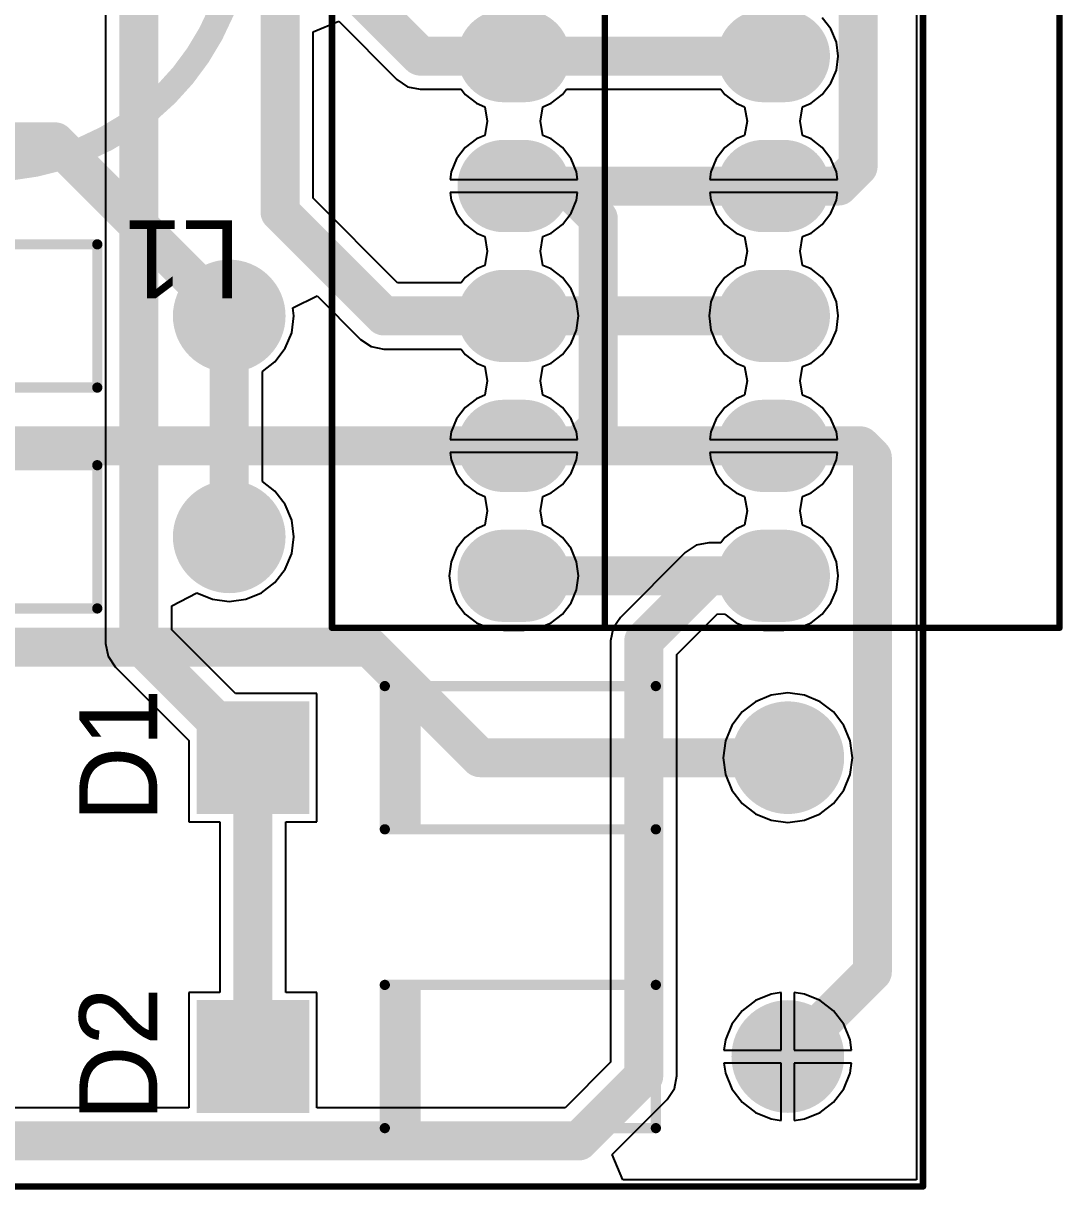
# Model space of a CAD drawing. Header units: millimetres. Extents: x 2.82 to 7.12, y 0.77 to 5.15.
# Drawn here: x 6.312 to 7.112, y 0.993 to 1.89 of the extents above; entities that cross this region are included whole.
import ezdxf

# ---------------------------------------------------------------- set-up
doc = ezdxf.new("R2010")
doc.units = ezdxf.units.MM
doc.header["$MEASUREMENT"] = 0
for name, color, linetype in [('BottomLayer', 5, 'Continuous'), ('BottomSolder', 6, 'Continuous'), ('Mechanical1', 6, 'Continuous'), ('MultiLayer', 9, 'Continuous'), ('PadHoleLayer', 156, 'Continuous'), ('TopLayer', 1, 'Continuous'), ('TopOverlay', 2, 'Continuous'), ('TopSolder', 216, 'Continuous')]:
    doc.layers.add(name, color=color, linetype=linetype)

# ---------------------------------------------------------------- blocks, each defined once
blk = doc.blocks.new('S______T________15')
at = {"layer": 'BottomLayer', "const_width": 0.06299}
for points in [[(0, 0.20787), (0, 0.19213)], [(0.1, 0.20787), (0.1, 0.19213)], [(0.2, 0.20787), (0.2, 0.19213)], [(0.3, 0.20787), (0.3, 0.19213)], [(0.4, 0.20787), (0.4, 0.19213)], [(0, 0.00787), (0, -0.00787)], [(0.1, 0.00787), (0.1, -0.00787)], [(0.2, 0.00787), (0.2, -0.00787)], [(0.3, 0.00787), (0.3, -0.00787)], [(0.4, 0.00787), (0.4, -0.00787)]]:
    blk.add_lwpolyline(points, dxfattribs=at)
at = {"layer": 'BottomLayer', "const_width": 0.0315}
for points in [[(-0.01575, 0.20787, 1), (0.01575, 0.20787, 1)], [(0.08425, 0.20787, 1), (0.11575, 0.20787, 1)], [(0.18425, 0.20787, 1), (0.21575, 0.20787, 1)], [(0.28425, 0.20787, 1), (0.31575, 0.20787, 1)], [(0.38425, 0.20787, 1), (0.41575, 0.20787, 1)], [(-0.01575, 0.19213, 1), (0.01575, 0.19213, 1)], [(0.08425, 0.19213, 1), (0.11575, 0.19213, 1)], [(0.18425, 0.19213, 1), (0.21575, 0.19213, 1)], [(0.28425, 0.19213, 1), (0.31575, 0.19213, 1)], [(0.38425, 0.19213, 1), (0.41575, 0.19213, 1)], [(-0.01575, 0.00787, 1), (0.01575, 0.00787, 1)], [(0.08425, 0.00787, 1), (0.11575, 0.00787, 1)], [(0.18425, 0.00787, 1), (0.21575, 0.00787, 1)], [(0.28425, 0.00787, 1), (0.31575, 0.00787, 1)], [(0.38425, 0.00787, 1), (0.41575, 0.00787, 1)], [(-0.01575, -0.00787, 1), (0.01575, -0.00787, 1)], [(0.08425, -0.00787, 1), (0.11575, -0.00787, 1)], [(0.18425, -0.00787, 1), (0.21575, -0.00787, 1)], [(0.28425, -0.00787, 1), (0.31575, -0.00787, 1)], [(0.38425, -0.00787, 1), (0.41575, -0.00787, 1)]]:
    blk.add_lwpolyline(points, format="xyb", close=True, dxfattribs=at)
at = {"layer": 'BottomSolder', "const_width": 0.07099}
for points in [[(0, 0.20787), (0, 0.19213)], [(0.1, 0.20787), (0.1, 0.19213)], [(0.2, 0.20787), (0.2, 0.19213)], [(0.3, 0.20787), (0.3, 0.19213)], [(0.4, 0.20787), (0.4, 0.19213)], [(0, 0.00787), (0, -0.00787)], [(0.1, 0.00787), (0.1, -0.00787)], [(0.2, 0.00787), (0.2, -0.00787)], [(0.3, 0.00787), (0.3, -0.00787)], [(0.4, 0.00787), (0.4, -0.00787)]]:
    blk.add_lwpolyline(points, dxfattribs=at)
at = {"layer": 'BottomSolder', "const_width": 0.0355}
for points in [[(-0.01775, 0.20787, 1), (0.01775, 0.20787, 1)], [(0.08225, 0.20787, 1), (0.11775, 0.20787, 1)], [(0.18225, 0.20787, 1), (0.21775, 0.20787, 1)], [(0.28225, 0.20787, 1), (0.31775, 0.20787, 1)], [(0.38225, 0.20787, 1), (0.41775, 0.20787, 1)], [(-0.01775, 0.19213, 1), (0.01775, 0.19213, 1)], [(0.08225, 0.19213, 1), (0.11775, 0.19213, 1)], [(0.18225, 0.19213, 1), (0.21775, 0.19213, 1)], [(0.28225, 0.19213, 1), (0.31775, 0.19213, 1)], [(0.38225, 0.19213, 1), (0.41775, 0.19213, 1)], [(-0.01775, 0.00787, 1), (0.01775, 0.00787, 1)], [(0.08225, 0.00787, 1), (0.11775, 0.00787, 1)], [(0.18225, 0.00787, 1), (0.21775, 0.00787, 1)], [(0.28225, 0.00787, 1), (0.31775, 0.00787, 1)], [(0.38225, 0.00787, 1), (0.41775, 0.00787, 1)], [(-0.01775, -0.00787, 1), (0.01775, -0.00787, 1)], [(0.08225, -0.00787, 1), (0.11775, -0.00787, 1)], [(0.18225, -0.00787, 1), (0.21775, -0.00787, 1)], [(0.28225, -0.00787, 1), (0.31775, -0.00787, 1)], [(0.38225, -0.00787, 1), (0.41775, -0.00787, 1)]]:
    blk.add_lwpolyline(points, format="xyb", close=True, dxfattribs=at)
at = {"layer": 'MultiLayer', "const_width": 0.06299}
for points in [[(0, 0.20787), (0, 0.19213)], [(0.1, 0.20787), (0.1, 0.19213)], [(0.2, 0.20787), (0.2, 0.19213)], [(0.3, 0.20787), (0.3, 0.19213)], [(0.4, 0.20787), (0.4, 0.19213)], [(0, 0.00787), (0, -0.00787)], [(0.1, 0.00787), (0.1, -0.00787)], [(0.2, 0.00787), (0.2, -0.00787)], [(0.3, 0.00787), (0.3, -0.00787)], [(0.4, 0.00787), (0.4, -0.00787)]]:
    blk.add_lwpolyline(points, dxfattribs=at)
at = {"layer": 'MultiLayer', "const_width": 0.0315}
for points in [[(-0.01575, 0.20787, 1), (0.01575, 0.20787, 1)], [(0.08425, 0.20787, 1), (0.11575, 0.20787, 1)], [(0.18425, 0.20787, 1), (0.21575, 0.20787, 1)], [(0.28425, 0.20787, 1), (0.31575, 0.20787, 1)], [(0.38425, 0.20787, 1), (0.41575, 0.20787, 1)], [(-0.01575, 0.19213, 1), (0.01575, 0.19213, 1)], [(0.08425, 0.19213, 1), (0.11575, 0.19213, 1)], [(0.18425, 0.19213, 1), (0.21575, 0.19213, 1)], [(0.28425, 0.19213, 1), (0.31575, 0.19213, 1)], [(0.38425, 0.19213, 1), (0.41575, 0.19213, 1)], [(-0.01575, 0.00787, 1), (0.01575, 0.00787, 1)], [(0.08425, 0.00787, 1), (0.11575, 0.00787, 1)], [(0.18425, 0.00787, 1), (0.21575, 0.00787, 1)], [(0.28425, 0.00787, 1), (0.31575, 0.00787, 1)], [(0.38425, 0.00787, 1), (0.41575, 0.00787, 1)], [(-0.01575, -0.00787, 1), (0.01575, -0.00787, 1)], [(0.08425, -0.00787, 1), (0.11575, -0.00787, 1)], [(0.18425, -0.00787, 1), (0.21575, -0.00787, 1)], [(0.28425, -0.00787, 1), (0.31575, -0.00787, 1)], [(0.38425, -0.00787, 1), (0.41575, -0.00787, 1)]]:
    blk.add_lwpolyline(points, format="xyb", close=True, dxfattribs=at)
at = {"layer": 'PadHoleLayer', "const_width": 0.01969}
for points in [[(-0.00984, 0.2, 1), (0.00984, 0.2, 1)], [(0.09016, 0.2, 1), (0.10984, 0.2, 1)], [(0.19016, 0.2, 1), (0.20984, 0.2, 1)], [(0.29016, 0.2, 1), (0.30984, 0.2, 1)], [(0.39016, 0.2, 1), (0.40984, 0.2, 1)], [(-0.00984, 0, 1), (0.00984, 0, 1)], [(0.09016, 0, 1), (0.10984, 0, 1)], [(0.19016, 0, 1), (0.20984, 0, 1)], [(0.29016, 0, 1), (0.30984, 0, 1)], [(0.39016, 0, 1), (0.40984, 0, 1)]]:
    blk.add_lwpolyline(points, format="xyb", close=True, dxfattribs=at)
at = {"layer": 'TopLayer', "const_width": 0.06299}
for points in [[(0, 0.20787), (0, 0.19213)], [(0.1, 0.20787), (0.1, 0.19213)], [(0.2, 0.20787), (0.2, 0.19213)], [(0.3, 0.20787), (0.3, 0.19213)], [(0.4, 0.20787), (0.4, 0.19213)], [(0, 0.00787), (0, -0.00787)], [(0.1, 0.00787), (0.1, -0.00787)], [(0.2, 0.00787), (0.2, -0.00787)], [(0.3, 0.00787), (0.3, -0.00787)], [(0.4, 0.00787), (0.4, -0.00787)]]:
    blk.add_lwpolyline(points, dxfattribs=at)
at = {"layer": 'TopLayer', "const_width": 0.0315}
for points in [[(-0.01575, 0.20787, 1), (0.01575, 0.20787, 1)], [(0.08425, 0.20787, 1), (0.11575, 0.20787, 1)], [(0.18425, 0.20787, 1), (0.21575, 0.20787, 1)], [(0.28425, 0.20787, 1), (0.31575, 0.20787, 1)], [(0.38425, 0.20787, 1), (0.41575, 0.20787, 1)], [(-0.01575, 0.19213, 1), (0.01575, 0.19213, 1)], [(0.08425, 0.19213, 1), (0.11575, 0.19213, 1)], [(0.18425, 0.19213, 1), (0.21575, 0.19213, 1)], [(0.28425, 0.19213, 1), (0.31575, 0.19213, 1)], [(0.38425, 0.19213, 1), (0.41575, 0.19213, 1)], [(-0.01575, 0.00787, 1), (0.01575, 0.00787, 1)], [(0.08425, 0.00787, 1), (0.11575, 0.00787, 1)], [(0.18425, 0.00787, 1), (0.21575, 0.00787, 1)], [(0.28425, 0.00787, 1), (0.31575, 0.00787, 1)], [(0.38425, 0.00787, 1), (0.41575, 0.00787, 1)], [(-0.01575, -0.00787, 1), (0.01575, -0.00787, 1)], [(0.08425, -0.00787, 1), (0.11575, -0.00787, 1)], [(0.18425, -0.00787, 1), (0.21575, -0.00787, 1)], [(0.28425, -0.00787, 1), (0.31575, -0.00787, 1)], [(0.38425, -0.00787, 1), (0.41575, -0.00787, 1)]]:
    blk.add_lwpolyline(points, format="xyb", close=True, dxfattribs=at)
at = {"layer": 'TopOverlay', "const_width": 0.005}
for points in [[(-0.04, 0.34), (1.08, 0.34)], [(-0.04, 0.34), (-0.04, -0.22)], [(-0.04, 0.13), (1.08, 0.13)], [(-0.04, -0.22), (1.08, -0.22)]]:
    blk.add_lwpolyline(points, dxfattribs=at)
at = {"layer": 'TopOverlay', "const_width": 0.0025}
for points in [[(-0.04125, 0.34, 1), (-0.03875, 0.34, 1)], [(-0.04125, 0.34, 1), (-0.03875, 0.34, 1)], [(-0.04125, 0.13, 1), (-0.03875, 0.13, 1)], [(-0.04125, -0.22, 1), (-0.03875, -0.22, 1)], [(-0.04125, -0.22, 1), (-0.03875, -0.22, 1)]]:
    blk.add_lwpolyline(points, format="xyb", close=True, dxfattribs=at)
at = {"layer": 'TopSolder', "const_width": 0.07099}
for points in [[(0, 0.20787), (0, 0.19213)], [(0.1, 0.20787), (0.1, 0.19213)], [(0.2, 0.20787), (0.2, 0.19213)], [(0.3, 0.20787), (0.3, 0.19213)], [(0.4, 0.20787), (0.4, 0.19213)], [(0, 0.00787), (0, -0.00787)], [(0.1, 0.00787), (0.1, -0.00787)], [(0.2, 0.00787), (0.2, -0.00787)], [(0.3, 0.00787), (0.3, -0.00787)], [(0.4, 0.00787), (0.4, -0.00787)]]:
    blk.add_lwpolyline(points, dxfattribs=at)
at = {"layer": 'TopSolder', "const_width": 0.0355}
for points in [[(-0.01775, 0.20787, 1), (0.01775, 0.20787, 1)], [(0.08225, 0.20787, 1), (0.11775, 0.20787, 1)], [(0.18225, 0.20787, 1), (0.21775, 0.20787, 1)], [(0.28225, 0.20787, 1), (0.31775, 0.20787, 1)], [(0.38225, 0.20787, 1), (0.41775, 0.20787, 1)], [(-0.01775, 0.19213, 1), (0.01775, 0.19213, 1)], [(0.08225, 0.19213, 1), (0.11775, 0.19213, 1)], [(0.18225, 0.19213, 1), (0.21775, 0.19213, 1)], [(0.28225, 0.19213, 1), (0.31775, 0.19213, 1)], [(0.38225, 0.19213, 1), (0.41775, 0.19213, 1)], [(-0.01775, 0.00787, 1), (0.01775, 0.00787, 1)], [(0.08225, 0.00787, 1), (0.11775, 0.00787, 1)], [(0.18225, 0.00787, 1), (0.21775, 0.00787, 1)], [(0.28225, 0.00787, 1), (0.31775, 0.00787, 1)], [(0.38225, 0.00787, 1), (0.41775, 0.00787, 1)], [(-0.01775, -0.00787, 1), (0.01775, -0.00787, 1)], [(0.08225, -0.00787, 1), (0.11775, -0.00787, 1)], [(0.18225, -0.00787, 1), (0.21775, -0.00787, 1)], [(0.28225, -0.00787, 1), (0.31775, -0.00787, 1)], [(0.38225, -0.00787, 1), (0.41775, -0.00787, 1)]]:
    blk.add_lwpolyline(points, format="xyb", close=True, dxfattribs=at)
blk = doc.blocks.new('R______V____C________10_19_6___17')
at = {"layer": 'BottomLayer', "const_width": 0.05906}
for points in [[(-0.14764, 0.00394, 1), (-0.08858, 0.00394, 1)], [(0.08858, 0, 1), (0.14764, 0, 1)]]:
    blk.add_lwpolyline(points, format="xyb", close=True, dxfattribs=at)
at = {"layer": 'BottomSolder', "const_width": 0.06306}
for points in [[(-0.14964, 0.00394, 1), (-0.08658, 0.00394, 1)], [(0.08658, 0, 1), (0.14964, 0, 1)]]:
    blk.add_lwpolyline(points, format="xyb", close=True, dxfattribs=at)
at = {"layer": 'MultiLayer', "const_width": 0.05906}
for points in [[(-0.14764, 0.00394, 1), (-0.08858, 0.00394, 1)], [(0.08858, 0, 1), (0.14764, 0, 1)]]:
    blk.add_lwpolyline(points, format="xyb", close=True, dxfattribs=at)
at = {"layer": 'PadHoleLayer', "const_width": 0.01969}
for points in [[(-0.12795, 0.00394, 1), (-0.10827, 0.00394, 1)], [(0.10827, 0, 1), (0.12795, 0, 1)]]:
    blk.add_lwpolyline(points, format="xyb", close=True, dxfattribs=at)
at = {"layer": 'TopLayer', "const_width": 0.05906}
for points in [[(-0.14764, 0.00394, 1), (-0.08858, 0.00394, 1)], [(0.08858, 0, 1), (0.14764, 0, 1)]]:
    blk.add_lwpolyline(points, format="xyb", close=True, dxfattribs=at)
at = {"layer": 'TopOverlay'}
for points, const_width in [([(0.19685, 0, 1), (-0.19685, 0, 1)], 0.01969), ([(-0.20177, 0, 1), (-0.19193, 0, 1)], 0.00984), ([(0.19193, 0, 1), (0.20177, 0, 1)], 0.00984)]:
    blk.add_lwpolyline(points, format="xyb", close=True, dxfattribs=dict(at, const_width=const_width))
at = {"layer": 'TopSolder', "const_width": 0.06306}
for points in [[(-0.14964, 0.00394, 1), (-0.08658, 0.00394, 1)], [(0.08658, 0, 1), (0.14964, 0, 1)]]:
    blk.add_lwpolyline(points, format="xyb", close=True, dxfattribs=at)
blk = doc.blocks.new('DO_41_18')
at = {"layer": 'BottomLayer', "const_width": 0.03937}
blk.add_lwpolyline([(-0.22559, 0, 1), (-0.18622, 0, 1)], format="xyb", close=True, dxfattribs=at)
at = {"layer": 'BottomLayer'}
blk.add_solid([(0.16654, -0.03937), (0.24528, -0.03937), (0.16654, 0.03937), (0.24528, 0.03937)], dxfattribs=at)
at = {"layer": 'BottomSolder', "const_width": 0.04337}
blk.add_lwpolyline([(-0.22759, 0, 1), (-0.18422, 0, 1)], format="xyb", close=True, dxfattribs=at)
at = {"layer": 'BottomSolder'}
blk.add_solid([(0.16254, -0.04337), (0.24928, -0.04337), (0.16254, 0.04337), (0.24928, 0.04337)], dxfattribs=at)
at = {"layer": 'MultiLayer', "const_width": 0.03937}
blk.add_lwpolyline([(-0.22559, 0, 1), (-0.18622, 0, 1)], format="xyb", close=True, dxfattribs=at)
at = {"layer": 'MultiLayer'}
blk.add_solid([(0.16654, -0.03937), (0.24528, -0.03937), (0.16654, 0.03937), (0.24528, 0.03937)], dxfattribs=at)
at = {"layer": 'PadHoleLayer', "const_width": 0.02362}
for points in [[(-0.21772, 0, 1), (-0.19409, 0, 1)], [(0.19409, 0, 1), (0.21772, 0, 1)]]:
    blk.add_lwpolyline(points, format="xyb", close=True, dxfattribs=at)
at = {"layer": 'TopLayer', "const_width": 0.03937}
blk.add_lwpolyline([(-0.22559, 0, 1), (-0.18622, 0, 1)], format="xyb", close=True, dxfattribs=at)
at = {"layer": 'TopLayer'}
blk.add_solid([(0.16654, -0.03937), (0.24528, -0.03937), (0.16654, 0.03937), (0.24528, 0.03937)], dxfattribs=at)
at = {"layer": 'TopOverlay', "const_width": 0.00787}
for points in [[(0.10433, 0.05512), (-0.10433, 0.05512)], [(-0.10433, 0.05512), (-0.10433, -0.05512)], [(0.10433, -0.05512), (-0.10433, -0.05512)]]:
    blk.add_lwpolyline(points, dxfattribs=at)
at = {"layer": 'TopOverlay', "const_width": 0.00394}
for points in [[(-0.1063, 0.05512, 1), (-0.10236, 0.05512, 1)], [(-0.1063, 0.05512, 1), (-0.10236, 0.05512, 1)], [(0.10236, 0.05512, 1), (0.1063, 0.05512, 1)], [(-0.1063, -0.05512, 1), (-0.10236, -0.05512, 1)], [(-0.1063, -0.05512, 1), (-0.10236, -0.05512, 1)], [(0.10236, -0.05512, 1), (0.1063, -0.05512, 1)]]:
    blk.add_lwpolyline(points, format="xyb", close=True, dxfattribs=at)
at = {"layer": 'TopOverlay'}
blk.add_solid([(0.07677, -0.05512), (0.10827, -0.05512), (0.07677, 0.05511), (0.10827, 0.05511)], dxfattribs=at)
at = {"layer": 'TopSolder', "const_width": 0.04337}
blk.add_lwpolyline([(-0.22759, 0, 1), (-0.18422, 0, 1)], format="xyb", close=True, dxfattribs=at)
at = {"layer": 'TopSolder'}
blk.add_solid([(0.16254, -0.04337), (0.24928, -0.04337), (0.16254, 0.04337), (0.24928, 0.04337)], dxfattribs=at)
blk = doc.blocks.new('DO_41_19')
at = {"layer": 'BottomLayer', "const_width": 0.03937}
blk.add_lwpolyline([(-0.22559, 0, 1), (-0.18622, 0, 1)], format="xyb", close=True, dxfattribs=at)
at = {"layer": 'BottomLayer'}
blk.add_solid([(0.16654, -0.03937), (0.24528, -0.03937), (0.16654, 0.03937), (0.24528, 0.03937)], dxfattribs=at)
at = {"layer": 'BottomSolder', "const_width": 0.04337}
blk.add_lwpolyline([(-0.22759, 0, 1), (-0.18422, 0, 1)], format="xyb", close=True, dxfattribs=at)
at = {"layer": 'BottomSolder'}
blk.add_solid([(0.16254, -0.04337), (0.24928, -0.04337), (0.16254, 0.04337), (0.24928, 0.04337)], dxfattribs=at)
at = {"layer": 'MultiLayer', "const_width": 0.03937}
blk.add_lwpolyline([(-0.22559, 0, 1), (-0.18622, 0, 1)], format="xyb", close=True, dxfattribs=at)
at = {"layer": 'MultiLayer'}
blk.add_solid([(0.16654, -0.03937), (0.24528, -0.03937), (0.16654, 0.03937), (0.24528, 0.03937)], dxfattribs=at)
at = {"layer": 'PadHoleLayer', "const_width": 0.02362}
for points in [[(-0.21772, 0, 1), (-0.19409, 0, 1)], [(0.19409, 0, 1), (0.21772, 0, 1)]]:
    blk.add_lwpolyline(points, format="xyb", close=True, dxfattribs=at)
at = {"layer": 'TopLayer', "const_width": 0.03937}
blk.add_lwpolyline([(-0.22559, 0, 1), (-0.18622, 0, 1)], format="xyb", close=True, dxfattribs=at)
at = {"layer": 'TopLayer'}
blk.add_solid([(0.16654, -0.03937), (0.24528, -0.03937), (0.16654, 0.03937), (0.24528, 0.03937)], dxfattribs=at)
at = {"layer": 'TopOverlay', "const_width": 0.00787}
for points in [[(0.10433, 0.05512), (-0.10433, 0.05512)], [(-0.10433, 0.05512), (-0.10433, -0.05512)], [(0.10433, -0.05512), (-0.10433, -0.05512)]]:
    blk.add_lwpolyline(points, dxfattribs=at)
at = {"layer": 'TopOverlay', "const_width": 0.00394}
for points in [[(-0.1063, 0.05512, 1), (-0.10236, 0.05512, 1)], [(-0.1063, 0.05512, 1), (-0.10236, 0.05512, 1)], [(0.10236, 0.05512, 1), (0.1063, 0.05512, 1)], [(-0.1063, -0.05512, 1), (-0.10236, -0.05512, 1)], [(-0.1063, -0.05512, 1), (-0.10236, -0.05512, 1)], [(0.10236, -0.05512, 1), (0.1063, -0.05512, 1)]]:
    blk.add_lwpolyline(points, format="xyb", close=True, dxfattribs=at)
at = {"layer": 'TopOverlay'}
blk.add_solid([(0.07677, -0.05513), (0.10827, -0.05513), (0.07677, 0.05511), (0.10827, 0.05511)], dxfattribs=at)
at = {"layer": 'TopSolder', "const_width": 0.04337}
blk.add_lwpolyline([(-0.22759, 0, 1), (-0.18422, 0, 1)], format="xyb", close=True, dxfattribs=at)
at = {"layer": 'TopSolder'}
blk.add_solid([(0.16254, -0.04337), (0.24928, -0.04337), (0.16254, 0.04337), (0.24928, 0.04337)], dxfattribs=at)
blk = doc.blocks.new('DO_41_20')
at = {"layer": 'BottomLayer', "const_width": 0.03937}
blk.add_lwpolyline([(-0.22559, 0, 1), (-0.18622, 0, 1)], format="xyb", close=True, dxfattribs=at)
at = {"layer": 'BottomLayer'}
blk.add_solid([(0.16654, -0.03937), (0.24528, -0.03937), (0.16654, 0.03937), (0.24528, 0.03937)], dxfattribs=at)
at = {"layer": 'BottomSolder', "const_width": 0.04337}
blk.add_lwpolyline([(-0.22759, 0, 1), (-0.18422, 0, 1)], format="xyb", close=True, dxfattribs=at)
at = {"layer": 'BottomSolder'}
blk.add_solid([(0.16254, -0.04337), (0.24928, -0.04337), (0.16254, 0.04337), (0.24928, 0.04337)], dxfattribs=at)
at = {"layer": 'MultiLayer', "const_width": 0.03937}
blk.add_lwpolyline([(-0.22559, 0, 1), (-0.18622, 0, 1)], format="xyb", close=True, dxfattribs=at)
at = {"layer": 'MultiLayer'}
blk.add_solid([(0.16654, -0.03937), (0.24528, -0.03937), (0.16654, 0.03937), (0.24528, 0.03937)], dxfattribs=at)
at = {"layer": 'PadHoleLayer', "const_width": 0.02362}
for points in [[(-0.21772, 0, 1), (-0.19409, 0, 1)], [(0.19409, 0, 1), (0.21772, 0, 1)]]:
    blk.add_lwpolyline(points, format="xyb", close=True, dxfattribs=at)
at = {"layer": 'TopLayer', "const_width": 0.03937}
blk.add_lwpolyline([(-0.22559, 0, 1), (-0.18622, 0, 1)], format="xyb", close=True, dxfattribs=at)
at = {"layer": 'TopLayer'}
blk.add_solid([(0.16654, -0.03937), (0.24528, -0.03937), (0.16654, 0.03937), (0.24528, 0.03937)], dxfattribs=at)
at = {"layer": 'TopOverlay', "const_width": 0.00787}
for points in [[(0.10433, 0.05512), (-0.10433, 0.05512)], [(-0.10433, 0.05512), (-0.10433, -0.05512)], [(0.10433, -0.05512), (-0.10433, -0.05512)]]:
    blk.add_lwpolyline(points, dxfattribs=at)
at = {"layer": 'TopOverlay', "const_width": 0.00394}
for points in [[(-0.1063, 0.05512, 1), (-0.10236, 0.05512, 1)], [(-0.1063, 0.05512, 1), (-0.10236, 0.05512, 1)], [(0.10236, 0.05512, 1), (0.1063, 0.05512, 1)], [(-0.1063, -0.05512, 1), (-0.10236, -0.05512, 1)], [(-0.1063, -0.05512, 1), (-0.10236, -0.05512, 1)], [(0.10236, -0.05512, 1), (0.1063, -0.05512, 1)]]:
    blk.add_lwpolyline(points, format="xyb", close=True, dxfattribs=at)
at = {"layer": 'TopOverlay'}
blk.add_solid([(0.07677, -0.05512), (0.10827, -0.05512), (0.07677, 0.05511), (0.10827, 0.05511)], dxfattribs=at)
at = {"layer": 'TopSolder', "const_width": 0.04337}
blk.add_lwpolyline([(-0.22759, 0, 1), (-0.18422, 0, 1)], format="xyb", close=True, dxfattribs=at)
at = {"layer": 'TopSolder'}
blk.add_solid([(0.16254, -0.04337), (0.24928, -0.04337), (0.16254, 0.04337), (0.24928, 0.04337)], dxfattribs=at)
blk = doc.blocks.new('DO_41_21')
at = {"layer": 'BottomLayer', "const_width": 0.03937}
blk.add_lwpolyline([(-0.22559, 0, 1), (-0.18622, 0, 1)], format="xyb", close=True, dxfattribs=at)
at = {"layer": 'BottomLayer'}
blk.add_solid([(0.16654, -0.03937), (0.24528, -0.03937), (0.16654, 0.03937), (0.24528, 0.03937)], dxfattribs=at)
at = {"layer": 'BottomSolder', "const_width": 0.04337}
blk.add_lwpolyline([(-0.22759, 0, 1), (-0.18422, 0, 1)], format="xyb", close=True, dxfattribs=at)
at = {"layer": 'BottomSolder'}
blk.add_solid([(0.16254, -0.04337), (0.24928, -0.04337), (0.16254, 0.04337), (0.24928, 0.04337)], dxfattribs=at)
at = {"layer": 'MultiLayer', "const_width": 0.03937}
blk.add_lwpolyline([(-0.22559, 0, 1), (-0.18622, 0, 1)], format="xyb", close=True, dxfattribs=at)
at = {"layer": 'MultiLayer'}
blk.add_solid([(0.16654, -0.03937), (0.24528, -0.03937), (0.16654, 0.03937), (0.24528, 0.03937)], dxfattribs=at)
at = {"layer": 'PadHoleLayer', "const_width": 0.02362}
for points in [[(-0.21772, 0, 1), (-0.19409, 0, 1)], [(0.19409, 0, 1), (0.21772, 0, 1)]]:
    blk.add_lwpolyline(points, format="xyb", close=True, dxfattribs=at)
at = {"layer": 'TopLayer', "const_width": 0.03937}
blk.add_lwpolyline([(-0.22559, 0, 1), (-0.18622, 0, 1)], format="xyb", close=True, dxfattribs=at)
at = {"layer": 'TopLayer'}
blk.add_solid([(0.16654, -0.03937), (0.24528, -0.03937), (0.16654, 0.03937), (0.24528, 0.03937)], dxfattribs=at)
at = {"layer": 'TopOverlay', "const_width": 0.00787}
for points in [[(0.10433, 0.05512), (-0.10433, 0.05512)], [(-0.10433, 0.05512), (-0.10433, -0.05512)], [(0.10433, -0.05512), (-0.10433, -0.05512)]]:
    blk.add_lwpolyline(points, dxfattribs=at)
at = {"layer": 'TopOverlay', "const_width": 0.00394}
for points in [[(-0.1063, 0.05512, 1), (-0.10236, 0.05512, 1)], [(-0.1063, 0.05512, 1), (-0.10236, 0.05512, 1)], [(0.10236, 0.05512, 1), (0.1063, 0.05512, 1)], [(-0.1063, -0.05512, 1), (-0.10236, -0.05512, 1)], [(-0.1063, -0.05512, 1), (-0.10236, -0.05512, 1)], [(0.10236, -0.05512, 1), (0.1063, -0.05512, 1)]]:
    blk.add_lwpolyline(points, format="xyb", close=True, dxfattribs=at)
at = {"layer": 'TopOverlay'}
blk.add_solid([(0.07677, -0.05512), (0.10827, -0.05512), (0.07677, 0.05511), (0.10827, 0.05511)], dxfattribs=at)
at = {"layer": 'TopSolder', "const_width": 0.04337}
blk.add_lwpolyline([(-0.22759, 0, 1), (-0.18422, 0, 1)], format="xyb", close=True, dxfattribs=at)
at = {"layer": 'TopSolder'}
blk.add_solid([(0.16254, -0.04337), (0.24928, -0.04337), (0.16254, 0.04337), (0.24928, 0.04337)], dxfattribs=at)

msp = doc.modelspace()

# ---------------------------------------------------------------- linework, layer by layer
at = {"layer": 'BottomLayer', "const_width": 0.03}
for points in [[(6.69, 1.865), (6.89, 1.865)], [(5.973, 1.799), (6.33691, 1.799)], [(6.33691, 1.799), (6.47091, 1.665)], [(6.69, 1.765), (6.89, 1.765)], [(6.69, 1.665), (6.89, 1.665)], [(6.15909, 1.565), (6.69, 1.565)], [(6.69, 1.565), (6.89, 1.565)], [(6.69, 1.465), (6.89, 1.465)], [(6.14409, 1.41), (6.579, 1.41)], [(6.579, 1.41), (6.664, 1.325)], [(6.664, 1.325), (6.90091, 1.325)]]:
    msp.add_lwpolyline(points, dxfattribs=at)
at = {"layer": 'BottomLayer', "const_width": 0.015}
for points in [[(6.6825, 1.865, 1), (6.6975, 1.865, 1)], [(6.8825, 1.865, 1), (6.8975, 1.865, 1)], [(6.32941, 1.799, 1), (6.34441, 1.799, 1)], [(6.32941, 1.799, 1), (6.34441, 1.799, 1)], [(6.6825, 1.765, 1), (6.6975, 1.765, 1)], [(6.8825, 1.765, 1), (6.8975, 1.765, 1)], [(6.46341, 1.665, 1), (6.47841, 1.665, 1)], [(6.6825, 1.665, 1), (6.6975, 1.665, 1)], [(6.8825, 1.665, 1), (6.8975, 1.665, 1)], [(6.6825, 1.565, 1), (6.6975, 1.565, 1)], [(6.6825, 1.565, 1), (6.6975, 1.565, 1)], [(6.8825, 1.565, 1), (6.8975, 1.565, 1)], [(6.6825, 1.465, 1), (6.6975, 1.465, 1)], [(6.8825, 1.465, 1), (6.8975, 1.465, 1)], [(6.5715, 1.41, 1), (6.5865, 1.41, 1)], [(6.5715, 1.41, 1), (6.5865, 1.41, 1)], [(6.6565, 1.325, 1), (6.6715, 1.325, 1)], [(6.6565, 1.325, 1), (6.6715, 1.325, 1)], [(6.89341, 1.325, 1), (6.90841, 1.325, 1)]]:
    msp.add_lwpolyline(points, format="xyb", close=True, dxfattribs=at)
at = {"layer": 'Mechanical1', "const_width": 0.005}
for points in [[(7.005, 0.995), (7.005, 4.945)], [(3.055, 0.995), (7.005, 0.995)]]:
    msp.add_lwpolyline(points, dxfattribs=at)
at = {"layer": 'Mechanical1', "const_width": 0.0025}
msp.add_lwpolyline([(7.00375, 0.995, 1), (7.00625, 0.995, 1)], format="xyb", close=True, dxfattribs=at)
msp.add_lwpolyline([(7.00375, 0.995, 1), (7.00625, 0.995, 1)], format="xyb", close=True, dxfattribs=at)
at = {"layer": 'TopLayer'}
for p, q in [((7, 4.90216), (7, 1)), ((6.37573, 1.90663), (6.37573, 1.41287)), ((6.93412, 1.88593), (6.92747, 1.8946)), ((6.53549, 1.88362), (6.55517, 1.89178)), ((6.55517, 1.89178), (6.59998, 1.84698)), ((6.9383, 1.87583), (6.93412, 1.88593)), ((6.53549, 1.75556), (6.53549, 1.88362)), ((6.93973, 1.865), (6.9383, 1.87583)), ((6.9383, 1.85417), (6.93973, 1.865)), ((6.93412, 1.84407), (6.9383, 1.85417)), ((6.59998, 1.84698), (6.60825, 1.84145)), ((6.60825, 1.84145), (6.618, 1.83951)), ((6.92747, 1.8354), (6.93412, 1.84407)), ((6.618, 1.83951), (6.64938, 1.83951)), ((6.64938, 1.83951), (6.65253, 1.8354)), ((6.65253, 1.8354), (6.6612, 1.82875)), ((6.7188, 1.82875), (6.72747, 1.8354)), ((6.72747, 1.8354), (6.73062, 1.83951)), ((6.73062, 1.83951), (6.84938, 1.83951)), ((6.84938, 1.83951), (6.85253, 1.8354)), ((6.85253, 1.8354), (6.8612, 1.82875)), ((6.9188, 1.82875), (6.92747, 1.8354)), ((6.6612, 1.82875), (6.66769, 1.82606)), ((6.66769, 1.82606), (6.66956, 1.815)), ((6.71044, 1.815), (6.71231, 1.82606)), ((6.71231, 1.82606), (6.7188, 1.82875)), ((6.8612, 1.82875), (6.86769, 1.82606)), ((6.86769, 1.82606), (6.86956, 1.815)), ((6.91044, 1.815), (6.91231, 1.82606)), ((6.91231, 1.82606), (6.9188, 1.82875)), ((6.66956, 1.815), (6.66769, 1.80394)), ((6.71231, 1.80394), (6.71044, 1.815)), ((6.86956, 1.815), (6.86769, 1.80394)), ((6.91231, 1.80394), (6.91044, 1.815)), ((6.6612, 1.80125), (6.65253, 1.7946)), ((6.66769, 1.80394), (6.6612, 1.80125)), ((6.7188, 1.80125), (6.71231, 1.80394)), ((6.72747, 1.7946), (6.7188, 1.80125)), ((6.8612, 1.80125), (6.85253, 1.7946)), ((6.86769, 1.80394), (6.8612, 1.80125)), ((6.9188, 1.80125), (6.91231, 1.80394)), ((6.92747, 1.7946), (6.9188, 1.80125)), ((6.65253, 1.7946), (6.64588, 1.78593)), ((6.73412, 1.78593), (6.72747, 1.7946)), ((6.85253, 1.7946), (6.84588, 1.78593)), ((6.93412, 1.78593), (6.92747, 1.7946)), ((6.64588, 1.78593), (6.6417, 1.77583)), ((6.7383, 1.77583), (6.73412, 1.78593)), ((6.84588, 1.78593), (6.8417, 1.77583)), ((6.9383, 1.77583), (6.93412, 1.78593)), ((6.6417, 1.77583), (6.64093, 1.77)), ((6.64093, 1.77), (6.69, 1.77)), ((6.69, 1.77), (6.73907, 1.77)), ((6.73907, 1.77), (6.7383, 1.77583)), ((6.8417, 1.77583), (6.84093, 1.77)), ((6.84093, 1.77), (6.89, 1.77)), ((6.89, 1.77), (6.93907, 1.77)), ((6.93907, 1.77), (6.9383, 1.77583)), ((6.69, 1.76), (6.64093, 1.76)), ((6.64093, 1.76), (6.6417, 1.75417)), ((6.73907, 1.76), (6.69, 1.76)), ((6.7383, 1.75417), (6.73907, 1.76)), ((6.89, 1.76), (6.84093, 1.76)), ((6.84093, 1.76), (6.8417, 1.75417)), ((6.93907, 1.76), (6.89, 1.76)), ((6.9383, 1.75417), (6.93907, 1.76)), ((6.60056, 1.69049), (6.53549, 1.75556)), ((6.6417, 1.75417), (6.64588, 1.74407)), ((6.73412, 1.74407), (6.7383, 1.75417)), ((6.8417, 1.75417), (6.84588, 1.74407)), ((6.93412, 1.74407), (6.9383, 1.75417)), ((6.64588, 1.74407), (6.65253, 1.7354)), ((6.72747, 1.7354), (6.73412, 1.74407)), ((6.84588, 1.74407), (6.85253, 1.7354)), ((6.92747, 1.7354), (6.93412, 1.74407)), ((6.65253, 1.7354), (6.6612, 1.72875)), ((6.7188, 1.72875), (6.72747, 1.7354)), ((6.85253, 1.7354), (6.8612, 1.72875)), ((6.9188, 1.72875), (6.92747, 1.7354)), ((6.6612, 1.72875), (6.66769, 1.72606)), ((6.66769, 1.72606), (6.66956, 1.715)), ((6.71044, 1.715), (6.71231, 1.72606)), ((6.71231, 1.72606), (6.7188, 1.72875)), ((6.8612, 1.72875), (6.86769, 1.72606)), ((6.86769, 1.72606), (6.86956, 1.715)), ((6.91044, 1.715), (6.91231, 1.72606)), ((6.91231, 1.72606), (6.9188, 1.72875)), ((6.66956, 1.715), (6.66769, 1.70394)), ((6.71231, 1.70394), (6.71044, 1.715)), ((6.86956, 1.715), (6.86769, 1.70394)), ((6.91231, 1.70394), (6.91044, 1.715)), ((6.6612, 1.70125), (6.65253, 1.6946)), ((6.66769, 1.70394), (6.6612, 1.70125)), ((6.7188, 1.70125), (6.71231, 1.70394)), ((6.72747, 1.6946), (6.7188, 1.70125)), ((6.8612, 1.70125), (6.85253, 1.6946)), ((6.86769, 1.70394), (6.8612, 1.70125)), ((6.9188, 1.70125), (6.91231, 1.70394)), ((6.92747, 1.6946), (6.9188, 1.70125)), ((6.64938, 1.69049), (6.60056, 1.69049)), ((6.65253, 1.6946), (6.64938, 1.69049)), ((6.73412, 1.68593), (6.72747, 1.6946)), ((6.85253, 1.6946), (6.84588, 1.68593)), ((6.93412, 1.68593), (6.92747, 1.6946)), ((6.51988, 1.67123), (6.53853, 1.68043)), ((6.53853, 1.68043), (6.57198, 1.64698)), ((6.7383, 1.67583), (6.73412, 1.68593)), ((6.84588, 1.68593), (6.8417, 1.67583)), ((6.9383, 1.67583), (6.93412, 1.68593)), ((6.5207, 1.665), (6.51988, 1.67123)), ((6.73973, 1.665), (6.7383, 1.67583)), ((6.8417, 1.67583), (6.84027, 1.665)), ((6.93973, 1.665), (6.9383, 1.67583)), ((6.51901, 1.65211), (6.5207, 1.665)), ((6.7383, 1.65417), (6.73973, 1.665)), ((6.84027, 1.665), (6.8417, 1.65417)), ((6.9383, 1.65417), (6.93973, 1.665)), ((6.51403, 1.6401), (6.51901, 1.65211)), ((6.73412, 1.64407), (6.7383, 1.65417)), ((6.8417, 1.65417), (6.84588, 1.64407)), ((6.93412, 1.64407), (6.9383, 1.65417)), ((6.57198, 1.64698), (6.58025, 1.64145)), ((6.72747, 1.6354), (6.73412, 1.64407)), ((6.84588, 1.64407), (6.85253, 1.6354)), ((6.92747, 1.6354), (6.93412, 1.64407)), ((6.50612, 1.62979), (6.51403, 1.6401)), ((6.58025, 1.64145), (6.59, 1.63951)), ((6.59, 1.63951), (6.64938, 1.63951)), ((6.64938, 1.63951), (6.65253, 1.6354)), ((6.65253, 1.6354), (6.6612, 1.62875)), ((6.7188, 1.62875), (6.72747, 1.6354)), ((6.85253, 1.6354), (6.8612, 1.62875)), ((6.9188, 1.62875), (6.92747, 1.6354)), ((6.4964, 1.62233), (6.50612, 1.62979)), ((6.6612, 1.62875), (6.66769, 1.62606)), ((6.66769, 1.62606), (6.66956, 1.615)), ((6.71044, 1.615), (6.71231, 1.62606)), ((6.71231, 1.62606), (6.7188, 1.62875)), ((6.8612, 1.62875), (6.86769, 1.62606)), ((6.86769, 1.62606), (6.86956, 1.615)), ((6.91044, 1.615), (6.91231, 1.62606)), ((6.91231, 1.62606), (6.9188, 1.62875)), ((6.4964, 1.53767), (6.4964, 1.62233)), ((6.66956, 1.615), (6.66769, 1.60394)), ((6.71231, 1.60394), (6.71044, 1.615)), ((6.86956, 1.615), (6.86769, 1.60394)), ((6.91231, 1.60394), (6.91044, 1.615)), ((6.6612, 1.60125), (6.65253, 1.5946)), ((6.66769, 1.60394), (6.6612, 1.60125)), ((6.7188, 1.60125), (6.71231, 1.60394)), ((6.72747, 1.5946), (6.7188, 1.60125)), ((6.8612, 1.60125), (6.85253, 1.5946)), ((6.86769, 1.60394), (6.8612, 1.60125)), ((6.9188, 1.60125), (6.91231, 1.60394)), ((6.92747, 1.5946), (6.9188, 1.60125)), ((6.65253, 1.5946), (6.64588, 1.58593)), ((6.73412, 1.58593), (6.72747, 1.5946)), ((6.85253, 1.5946), (6.84588, 1.58593)), ((6.93412, 1.58593), (6.92747, 1.5946)), ((6.64588, 1.58593), (6.6417, 1.57583)), ((6.7383, 1.57583), (6.73412, 1.58593)), ((6.84588, 1.58593), (6.8417, 1.57583)), ((6.9383, 1.57583), (6.93412, 1.58593)), ((6.6417, 1.57583), (6.64093, 1.57)), ((6.73907, 1.57), (6.7383, 1.57583)), ((6.8417, 1.57583), (6.84093, 1.57)), ((6.93907, 1.57), (6.9383, 1.57583)), ((6.64093, 1.57), (6.69, 1.57)), ((6.69, 1.57), (6.73907, 1.57)), ((6.84093, 1.57), (6.89, 1.57)), ((6.89, 1.57), (6.93907, 1.57)), ((6.69, 1.56), (6.64093, 1.56)), ((6.64093, 1.56), (6.6417, 1.55417)), ((6.6417, 1.55417), (6.64588, 1.54407)), ((6.73907, 1.56), (6.69, 1.56)), ((6.73412, 1.54407), (6.7383, 1.55417)), ((6.7383, 1.55417), (6.73907, 1.56)), ((6.89, 1.56), (6.84093, 1.56)), ((6.84093, 1.56), (6.8417, 1.55417)), ((6.8417, 1.55417), (6.84588, 1.54407)), ((6.93907, 1.56), (6.89, 1.56)), ((6.93412, 1.54407), (6.9383, 1.55417)), ((6.9383, 1.55417), (6.93907, 1.56)), ((6.50612, 1.53021), (6.4964, 1.53767)), ((6.64588, 1.54407), (6.65253, 1.5354)), ((6.65253, 1.5354), (6.6612, 1.52875)), ((6.7188, 1.52875), (6.72747, 1.5354)), ((6.72747, 1.5354), (6.73412, 1.54407)), ((6.84588, 1.54407), (6.85253, 1.5354)), ((6.85253, 1.5354), (6.8612, 1.52875)), ((6.9188, 1.52875), (6.92747, 1.5354)), ((6.92747, 1.5354), (6.93412, 1.54407)), ((6.51403, 1.5199), (6.50612, 1.53021)), ((6.6612, 1.52875), (6.66769, 1.52606)), ((6.71231, 1.52606), (6.7188, 1.52875)), ((6.8612, 1.52875), (6.86769, 1.52606)), ((6.91231, 1.52606), (6.9188, 1.52875)), ((6.51901, 1.50789), (6.51403, 1.5199)), ((6.66769, 1.52606), (6.66956, 1.515)), ((6.71044, 1.515), (6.71231, 1.52606)), ((6.86769, 1.52606), (6.86956, 1.515)), ((6.91044, 1.515), (6.91231, 1.52606)), ((6.66956, 1.515), (6.66769, 1.50394)), ((6.71231, 1.50394), (6.71044, 1.515)), ((6.86956, 1.515), (6.86769, 1.50394)), ((6.91231, 1.50394), (6.91044, 1.515)), ((6.5207, 1.495), (6.51901, 1.50789)), ((6.6612, 1.50125), (6.65253, 1.4946)), ((6.66769, 1.50394), (6.6612, 1.50125)), ((6.7188, 1.50125), (6.71231, 1.50394)), ((6.72747, 1.4946), (6.7188, 1.50125)), ((6.8612, 1.50125), (6.85253, 1.4946)), ((6.86769, 1.50394), (6.8612, 1.50125)), ((6.9188, 1.50125), (6.91231, 1.50394)), ((6.92747, 1.4946), (6.9188, 1.50125)), ((6.51901, 1.48211), (6.5207, 1.495)), ((6.65253, 1.4946), (6.64588, 1.48593)), ((6.73412, 1.48593), (6.72747, 1.4946)), ((6.84, 1.49049), (6.83025, 1.48855)), ((6.84938, 1.49049), (6.84, 1.49049)), ((6.85253, 1.4946), (6.84938, 1.49049)), ((6.93412, 1.48593), (6.92747, 1.4946)), ((6.51403, 1.4701), (6.51901, 1.48211)), ((6.64588, 1.48593), (6.6417, 1.47583)), ((6.7383, 1.47583), (6.73412, 1.48593)), ((6.82198, 1.48302), (6.77198, 1.43302)), ((6.83025, 1.48855), (6.82198, 1.48302)), ((6.9383, 1.47583), (6.93412, 1.48593)), ((6.6417, 1.47583), (6.64027, 1.465)), ((6.73973, 1.465), (6.7383, 1.47583)), ((6.93973, 1.465), (6.9383, 1.47583)), ((6.50612, 1.45979), (6.51403, 1.4701)), ((6.64027, 1.465), (6.6417, 1.45417)), ((6.7383, 1.45417), (6.73973, 1.465)), ((6.9383, 1.45417), (6.93973, 1.465)), ((6.4958, 1.45188), (6.50612, 1.45979)), ((6.42671, 1.44187), (6.44601, 1.45188)), ((6.44601, 1.45188), (6.45802, 1.4469)), ((6.45802, 1.4469), (6.47091, 1.4452)), ((6.47091, 1.4452), (6.48379, 1.4469)), ((6.48379, 1.4469), (6.4958, 1.45188)), ((6.6417, 1.45417), (6.64588, 1.44407)), ((6.73412, 1.44407), (6.7383, 1.45417)), ((6.93412, 1.44407), (6.9383, 1.45417)), ((6.42671, 1.42343), (6.42671, 1.44187)), ((6.64588, 1.44407), (6.65253, 1.4354)), ((6.72747, 1.4354), (6.73412, 1.44407)), ((6.92747, 1.4354), (6.93412, 1.44407)), ((6.65253, 1.4354), (6.6612, 1.42875)), ((6.6612, 1.42875), (6.67129, 1.42457)), ((6.70871, 1.42457), (6.7188, 1.42875)), ((6.7188, 1.42875), (6.72747, 1.4354)), ((6.77198, 1.43302), (6.76645, 1.42475)), ((6.81549, 1.40444), (6.84683, 1.43578)), ((6.84683, 1.43578), (6.85253, 1.4354)), ((6.85253, 1.4354), (6.8612, 1.42875)), ((6.8612, 1.42875), (6.87129, 1.42457)), ((6.90871, 1.42457), (6.9188, 1.42875)), ((6.9188, 1.42875), (6.92747, 1.4354)), ((6.47577, 1.37437), (6.42671, 1.42343)), ((6.67129, 1.42457), (6.68213, 1.42315)), ((6.68213, 1.42315), (6.69787, 1.42315)), ((6.69787, 1.42315), (6.70871, 1.42457)), ((6.76645, 1.42475), (6.76451, 1.415)), ((6.87129, 1.42457), (6.88213, 1.42315)), ((6.88213, 1.42315), (6.89787, 1.42315)), ((6.89787, 1.42315), (6.90871, 1.42457)), ((6.37573, 1.41287), (6.37767, 1.40312)), ((6.76451, 1.415), (6.76451, 1.09056)), ((6.37767, 1.40312), (6.3832, 1.39485)), ((6.81549, 1.08), (6.81549, 1.40444)), ((6.3832, 1.39485), (6.43972, 1.33832)), ((6.53846, 1.37437), (6.47577, 1.37437)), ((6.53846, 1.27563), (6.53846, 1.37437)), ((6.90091, 1.3748), (6.88802, 1.3731)), ((6.91379, 1.3731), (6.90091, 1.3748)), ((6.87601, 1.36812), (6.86569, 1.36021)), ((6.88802, 1.3731), (6.87601, 1.36812)), ((6.9258, 1.36812), (6.91379, 1.3731)), ((6.93612, 1.36021), (6.9258, 1.36812)), ((6.86569, 1.36021), (6.85778, 1.3499)), ((6.94403, 1.3499), (6.93612, 1.36021)), ((6.85778, 1.3499), (6.85281, 1.33789)), ((6.94901, 1.33789), (6.94403, 1.3499)), ((6.43972, 1.33832), (6.43972, 1.27563)), ((6.85281, 1.33789), (6.85111, 1.325)), ((6.9507, 1.325), (6.94901, 1.33789)), ((6.85111, 1.325), (6.85281, 1.31211)), ((6.94901, 1.31211), (6.9507, 1.325)), ((6.85281, 1.31211), (6.85778, 1.3001)), ((6.94403, 1.3001), (6.94901, 1.31211)), ((6.85778, 1.3001), (6.86569, 1.28979)), ((6.93612, 1.28979), (6.94403, 1.3001)), ((6.86569, 1.28979), (6.87601, 1.28188)), ((6.9258, 1.28188), (6.93612, 1.28979)), ((6.43972, 1.27563), (6.4636, 1.27563)), ((6.4636, 1.27563), (6.4636, 1.14437)), ((6.51458, 1.14437), (6.51458, 1.27563)), ((6.51458, 1.27563), (6.53846, 1.27563)), ((6.87601, 1.28188), (6.88802, 1.2769)), ((6.88802, 1.2769), (6.90091, 1.2752)), ((6.90091, 1.2752), (6.91379, 1.2769)), ((6.91379, 1.2769), (6.9258, 1.28188)), ((6.4636, 1.14437), (6.43972, 1.14437)), ((6.43972, 1.14437), (6.43972, 1.05549)), ((6.53846, 1.14437), (6.51458, 1.14437)), ((6.53846, 1.05549), (6.53846, 1.14437)), ((6.88802, 1.1431), (6.87601, 1.13812)), ((6.89591, 1.14414), (6.88802, 1.1431)), ((6.89591, 1.1), (6.89591, 1.14414)), ((6.91379, 1.1431), (6.90591, 1.14414)), ((6.90591, 1.14414), (6.90591, 1.1)), ((6.9258, 1.13812), (6.91379, 1.1431)), ((6.87601, 1.13812), (6.86569, 1.13021)), ((6.93612, 1.13021), (6.9258, 1.13812)), ((6.86569, 1.13021), (6.85778, 1.1199)), ((6.94403, 1.1199), (6.93612, 1.13021)), ((6.85778, 1.1199), (6.85281, 1.10789)), ((6.94901, 1.10789), (6.94403, 1.1199)), ((6.85281, 1.10789), (6.85177, 1.1)), ((6.95004, 1.1), (6.94901, 1.10789)), ((6.85177, 1.1), (6.89591, 1.1)), ((6.90591, 1.1), (6.95004, 1.1)), ((6.76451, 1.09056), (6.72944, 1.05549)), ((6.89591, 1.09), (6.85177, 1.09)), ((6.85177, 1.09), (6.85281, 1.08211)), ((6.89591, 1.04586), (6.89591, 1.09)), ((6.95004, 1.09), (6.90591, 1.09)), ((6.90591, 1.09), (6.90591, 1.04586)), ((6.94901, 1.08211), (6.95004, 1.09)), ((6.81355, 1.07025), (6.81549, 1.08)), ((6.85281, 1.08211), (6.85778, 1.0701)), ((6.94403, 1.0701), (6.94901, 1.08211)), ((6.80802, 1.06198), (6.81355, 1.07025)), ((6.85778, 1.0701), (6.86569, 1.05979)), ((6.93612, 1.05979), (6.94403, 1.0701)), ((6.76573, 1.01968), (6.80802, 1.06198)), ((6.86569, 1.05979), (6.87601, 1.05188)), ((6.9258, 1.05188), (6.93612, 1.05979)), ((6.43972, 1.05549), (5.77056, 1.05549)), ((6.72944, 1.05549), (6.53846, 1.05549)), ((6.87601, 1.05188), (6.88802, 1.0469)), ((6.91379, 1.0469), (6.9258, 1.05188)), ((6.88802, 1.0469), (6.89591, 1.04586)), ((6.90591, 1.04586), (6.91379, 1.0469)), ((6.77389, 1), (6.76573, 1.01968)), ((7, 1), (6.77389, 1))]:
    msp.add_line(p, q, dxfattribs=at)
at = {"layer": 'TopLayer', "const_width": 0.03}
for points in [[(6.51, 1.745), (6.51, 2.738)], [(6.40122, 1.41287), (6.40122, 1.97106)], [(6.955, 1.78), (6.955, 1.94)], [(6.563, 1.92), (6.618, 1.865)], [(6.618, 1.865), (6.69, 1.865)], [(6.69, 1.865), (6.89, 1.865)], [(6.94, 1.765), (6.955, 1.78)], [(6.69, 1.765), (6.73, 1.765)], [(6.73, 1.765), (6.755, 1.74)], [(6.89, 1.765), (6.94, 1.765)], [(6.51, 1.745), (6.59, 1.665)], [(6.755, 1.58), (6.755, 1.74)], [(6.47091, 1.495), (6.47091, 1.665)], [(6.59, 1.665), (6.69, 1.665)], [(6.74, 1.565), (6.755, 1.58)], [(6.69, 1.565), (6.74, 1.565)], [(6.89, 1.565), (6.957, 1.565)], [(6.957, 1.565), (6.966, 1.556)], [(6.966, 1.16009), (6.966, 1.556)], [(6.79, 1.415), (6.84, 1.465)], [(6.84, 1.465), (6.89, 1.465)], [(6.40122, 1.41287), (6.48909, 1.325)], [(6.79, 1.08), (6.79, 1.415)], [(6.48909, 1.095), (6.48909, 1.325)], [(6.90091, 1.095), (6.966, 1.16009)], [(6.74, 1.03), (6.79, 1.08)], [(5.76, 1.03), (6.74, 1.03)]]:
    msp.add_lwpolyline(points, dxfattribs=at)
at = {"layer": 'TopLayer', "const_width": 0.015}
for points in [[(6.6105, 1.865, 1), (6.6255, 1.865, 1)], [(6.6105, 1.865, 1), (6.6255, 1.865, 1)], [(6.6825, 1.865, 1), (6.6975, 1.865, 1)], [(6.6825, 1.865, 1), (6.6975, 1.865, 1)], [(6.8825, 1.865, 1), (6.8975, 1.865, 1)], [(6.9475, 1.78, 1), (6.9625, 1.78, 1)], [(6.9475, 1.78, 1), (6.9625, 1.78, 1)], [(6.6825, 1.765, 1), (6.6975, 1.765, 1)], [(6.7225, 1.765, 1), (6.7375, 1.765, 1)], [(6.7225, 1.765, 1), (6.7375, 1.765, 1)], [(6.8825, 1.765, 1), (6.8975, 1.765, 1)], [(6.9325, 1.765, 1), (6.9475, 1.765, 1)], [(6.9325, 1.765, 1), (6.9475, 1.765, 1)], [(6.5025, 1.745, 1), (6.5175, 1.745, 1)], [(6.5025, 1.745, 1), (6.5175, 1.745, 1)], [(6.7475, 1.74, 1), (6.7625, 1.74, 1)], [(6.7475, 1.74, 1), (6.7625, 1.74, 1)], [(6.46341, 1.665, 1), (6.47841, 1.665, 1)], [(6.5825, 1.665, 1), (6.5975, 1.665, 1)], [(6.5825, 1.665, 1), (6.5975, 1.665, 1)], [(6.6825, 1.665, 1), (6.6975, 1.665, 1)], [(6.7475, 1.58, 1), (6.7625, 1.58, 1)], [(6.7475, 1.58, 1), (6.7625, 1.58, 1)], [(6.6825, 1.565, 1), (6.6975, 1.565, 1)], [(6.7325, 1.565, 1), (6.7475, 1.565, 1)], [(6.7325, 1.565, 1), (6.7475, 1.565, 1)], [(6.8825, 1.565, 1), (6.8975, 1.565, 1)], [(6.9495, 1.565, 1), (6.9645, 1.565, 1)], [(6.9495, 1.565, 1), (6.9645, 1.565, 1)], [(6.9585, 1.556, 1), (6.9735, 1.556, 1)], [(6.9585, 1.556, 1), (6.9735, 1.556, 1)], [(6.46341, 1.495, 1), (6.47841, 1.495, 1)], [(6.8325, 1.465, 1), (6.8475, 1.465, 1)], [(6.8325, 1.465, 1), (6.8475, 1.465, 1)], [(6.8825, 1.465, 1), (6.8975, 1.465, 1)], [(6.39372, 1.41287, 1), (6.40872, 1.41287, 1)], [(6.39372, 1.41287, 1), (6.40872, 1.41287, 1)], [(6.7825, 1.415, 1), (6.7975, 1.415, 1)], [(6.7825, 1.415, 1), (6.7975, 1.415, 1)], [(6.48159, 1.325, 1), (6.49659, 1.325, 1)], [(6.48159, 1.325, 1), (6.49659, 1.325, 1)], [(6.9585, 1.16009, 1), (6.9735, 1.16009, 1)], [(6.9585, 1.16009, 1), (6.9735, 1.16009, 1)], [(6.48159, 1.095, 1), (6.49659, 1.095, 1)], [(6.89341, 1.095, 1), (6.90841, 1.095, 1)], [(6.7825, 1.08, 1), (6.7975, 1.08, 1)], [(6.7825, 1.08, 1), (6.7975, 1.08, 1)], [(6.7325, 1.03, 1), (6.7475, 1.03, 1)], [(6.7325, 1.03, 1), (6.7475, 1.03, 1)]]:
    msp.add_lwpolyline(points, format="xyb", close=True, dxfattribs=at)

# ---------------------------------------------------------------- block references
for name, p, rotation in [('S______T________15', (6.89, 1.465), 90), ('R______V____C________10_19_6___17', (6.28311, 1.975), 180), ('DO_41_18', (6.265, 1.665), 180), ('DO_41_19', (6.265, 1.495), 180), ('DO_41_21', (6.695, 1.325), 180), ('DO_41_20', (6.695, 1.095), 180)]:
    msp.add_blockref(name, p, dxfattribs=dict(rotation=rotation))

# ---------------------------------------------------------------- texts
at = {"layer": 'TopOverlay'}
for s, rotation, p in [('L1', 180, (6.47961, 1.7385)), ('D1', 90, (6.4155, 1.2755)), ('D2', 90, (6.4155, 1.0455))]:
    msp.add_text(s, height=0.06, rotation=rotation, dxfattribs=at).set_placement(p)

doc.saveas('drawing.dxf')
